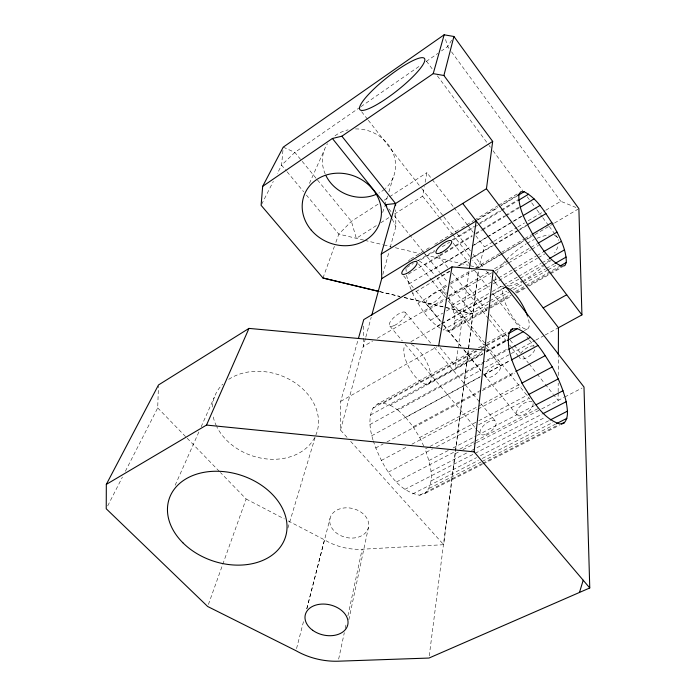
<?xml version="1.0" encoding="UTF-8"?>
<svg xmlns="http://www.w3.org/2000/svg" width="696" height="696" viewBox="0 0 696 696"><rect width="100%" height="100%" fill="white"/><g stroke="black" fill="none" stroke-linecap="round" stroke-linejoin="round"><path stroke-width="0.52" stroke-dasharray="3.48 2.61" d="M558.149 392.831L558.114 400.426L554.068 395.328M558.157 391.744L558.201 383.061M558.236 375.466L558.331 355.934M347.034 437.34L340.492 430.076L340.692 401.383L357.909 340.318M363.625 326.076L363.242 346.521L372.595 341.049M125.358 471.305L157.714 407.9L158.436 386.028M372.952 439.881C369.872 429.71 368.08 418.096 372.925 408.195L377.354 404.141L473.724 350.471M282.941 150.327L281.593 165.161L277.199 173.765M488.079 304.187L443.039 329.991L448.12 331.279L451.939 330.069L454.27 326.494C456.376 316.315 452.235 306.188 448.276 296.983M429.258 655.902L478.335 271.005L468.565 349.131M288.179 520.913L324.493 539.844A51.852 39.333 13.3 0 0 362.164 549.231L443.683 544.698L468.434 350.192M481.954 351.663L455.567 366.296L458.003 349.114M458.151 348.043L469.243 269.813M394.458 214.09L422.62 196.194L424.377 186.571M425.16 182.3L426.926 172.678L431.555 178.654M348.844 619.762L368.401 527.603A19.723 14.834 13.3 0 0 342.736 508.15A19.723 14.834 13.3 0 0 336.568 533.101A19.723 14.834 13.3 0 0 368.401 527.603M338.656 659.086L344.311 632.681M345.207 628.453L346.338 623.172M347.922 615.777L362.164 549.231M296.548 648.611L303.534 621.424M306.753 608.87L324.493 539.844M306.849 608.739L330.008 518.563M373.274 440.907C380.773 462.535 394.85 490.837 419.679 495.221L425.3 493.29C436.349 481.058 429.667 462.666 425.099 448.99L428.936 446.971M340.492 430.076L365.522 338.169M365.809 337.125L371.212 317.272M382.861 274.468L389.081 251.63M390.212 247.48L395.859 226.722L395.641 209.853M492.838 241.895L484.468 246.897L478.752 267.777L469.252 265.489M287.892 528.055L315.079 437.514M382.678 212.506L384.531 206.321M384.845 205.285L387.629 196.011M388.873 191.887L393.205 177.454M208.417 604.45L246.132 498.988L220.441 472.514M322.979 278.009L334.402 246.367M335.872 242.286L338.822 234.117L351.402 221.337L378.702 203.754M175.157 485.251L198.96 431.746M201.161 426.796L214.385 397.068M309.45 183.379L324.362 149.849M107.706 505.896L122.409 477.073M261.592 204.363L273.302 181.421M451.66 40.159L447.702 46.597L441.447 50.93M408.413 261.148L409.779 259.634M360.102 107.236L294.843 152.407L281.593 165.161L286.421 170.981M360.989 106.618L419.993 65.781M426.248 61.448L437.871 53.401M384.166 200.231L388.707 197.299M389.621 196.716L426.926 172.678M376.292 225.626L356.308 238.328L351.402 221.337L316.915 179.307M380.834 222.746L389.917 216.969M410.701 259.069L431.05 246.619M434.748 244.357L460.648 228.514M461.578 227.949L473.602 220.597M474.524 220.032L497.657 205.886M498.58 205.32L518.007 193.445M476.377 220.31L497.64 207.312M501.337 205.059L517.981 194.889M477.795 219.997L498.171 207.547M499.102 206.982L517.624 195.672M406.847 267.421L413.311 263.48M417.931 260.669L434.565 250.543M452.122 239.85L474.307 226.348M479.848 222.964L500.18 210.584M501.103 210.027L517.737 199.9M415.608 259.634L419.07 260.835L434.852 251.23M442.282 246.706L449.712 242.191M453.427 239.929L473.854 227.496M474.785 226.931L477.569 225.234M478.5 224.669L500.781 211.106M501.712 210.54L517.493 200.935M408.369 274.137L472.079 235.553M475.777 233.317L481.319 229.958M482.241 229.402L504.4 215.977M505.322 215.421L519.173 207.025M419.07 260.835L424.96 264.889L472.105 236.353M475.803 234.108L481.354 230.75M482.276 230.193L505.392 216.204M506.314 215.647L519.26 207.808M411.162 289.736L408.839 283.994L471.105 246.549M472.036 245.993L485.973 237.606M486.904 237.049L522.217 215.812M424.96 264.889L431.181 270.875L470.226 247.402M473.95 245.166L486.965 237.345M487.896 236.779L522.304 216.099M493.768 241.338L517.032 227.435M517.963 226.879L524.48 222.981M528.194 220.762L544.951 210.749M545.882 210.192L560.767 201.292L575.862 207.434M449.398 271.205L437.323 278.4L446.432 293.347M457.759 266.211L468.913 259.565M472.627 257.346L493.064 245.157M493.995 244.609L526.515 225.217M440.472 328.382C427.736 320.23 419.514 306.736 412.719 293.564L449.781 271.475M459.047 265.95L469.243 259.869M470.165 259.321L493.333 245.505M494.264 244.957L517.424 231.15M518.355 230.594L526.689 225.626M443.013 286.978L446.728 284.786M450.451 282.585L471.845 269.935M475.568 267.734L523.94 239.137M524.871 238.58L531.387 234.735M417.896 303.273L446.719 286.247M450.434 284.055L474.611 269.778M475.542 269.23L499.711 254.954M500.642 254.405L523.879 240.677M524.81 240.129L532.249 235.735M502.147 253.962L478.752 267.777L472.732 260.113M503.077 253.414L523.67 241.26M527.411 239.05L533.962 235.178M534.893 234.63L553.607 223.573M554.547 223.025L577.941 209.209M448.833 295.53L489.888 271.466M494.552 268.734L530.013 247.95M530.944 247.402L537.477 243.574M377.267 338.308L445.483 298.349M449.225 296.157L466.981 285.751L487.226 311.234M423.986 312.382L445.57 299.759M446.51 299.21L491.559 272.849M495.308 270.648L507.514 263.514M508.454 262.957L530.978 249.777M531.909 249.229L538.478 245.392M451.678 305.135L497.623 278.426M498.553 277.878L512.621 269.7M513.561 269.152L536.059 256.076M536.999 255.528L542.628 252.256M430.528 320.23L442.726 313.156M446.475 310.981L489.61 285.952M493.36 283.777L498.049 281.053M498.988 280.514L513.048 272.353M513.987 271.805L537.434 258.207M538.365 257.668L544.933 253.857M454.097 313.574L488.714 293.599M492.455 291.441L502.747 285.499M503.678 284.96L517.711 276.86M518.642 276.321L541.096 263.358M542.036 262.818L548.578 259.043M437.045 326.233L440.777 324.075M441.716 323.536L489.401 296.07M490.341 295.53L504.365 287.457M505.296 286.917L519.32 278.835M520.26 278.296L542.697 265.376M543.628 264.837L551.11 260.53M410.91 341.727L441.003 324.397M441.943 323.858L488.966 296.783M492.725 294.617L504.948 287.579A23.603 7.325 60.3 0 0 506.697 306.405A23.603 7.325 60.3 0 0 523.897 328.46A23.603 7.325 60.3 0 0 527.785 316.863M454.993 320.865L488.914 301.394M489.853 300.855L506.818 291.119M510.586 288.953L521.896 282.463M522.835 281.923L545.447 268.952M546.395 268.404L553.929 264.08M491.828 302.038L508.715 292.363M513.413 289.675L522.792 284.299M523.731 283.759L547.187 270.326M548.126 269.787L555.634 265.481M454.27 326.494L488.166 307.119M489.105 306.579L509.82 294.739M515.475 291.502L558.792 266.742M448.12 331.279L487.6 308.728M488.54 308.189L511.108 295.304M515.806 292.616L525.21 287.248M526.15 286.709L548.709 273.824M549.649 273.284L560.933 266.846M451.939 330.069L486.756 310.19M490.523 308.041L511.229 296.226M516.876 293.007L525.341 288.17M529.108 286.021L549.814 274.207M550.753 273.667L562.046 267.22M340.692 401.383L436.775 346.921M478.448 347.835L486.008 343.624M486.956 343.102L507.741 331.522M372.925 408.195L476.125 350.784M480.866 348.157L485.599 345.52M486.548 344.99L509.263 332.349M377.354 404.141L383.305 403.158L477.404 350.845M481.206 348.731L506.871 334.463M370.368 415.129L482.38 353.09M486.182 350.984L508.019 338.891M428.005 383.931L482.789 353.603M486.574 351.506L506.41 340.527M524.358 330.591L527.194 329.025M383.305 403.158L390.334 405.211L482.589 354.168M486.391 352.063L506.366 341.005M369.915 424.534L507.906 348.661M390.334 405.211L397.973 410.101L507.793 349.766M464.771 378.981L480.858 370.176M484.642 368.106L534.806 340.666M535.746 340.153L544.263 335.489M545.212 334.976L558.462 327.729M371.664 435.783L480.336 376.614M484.146 374.535L510.847 360.006M397.973 410.101L405.725 417.452L479.927 377.058M483.737 374.987L510.368 360.485M405.725 417.452L413.12 426.787L514.918 371.96M375.527 448.076L383.157 443.97M386.967 441.916L478.509 392.657M482.319 390.604L514.744 373.152M413.12 426.787L419.714 437.514L519.851 384.192M381.243 460.5L408.082 446.24M411.91 444.205L477.082 409.57M478.039 409.057L521.173 386.141M429.893 446.467L477.804 421.254M478.761 420.749L527.629 395.024M388.394 472.097L432.599 448.903M436.444 446.884L474.881 426.718M478.726 424.699L528.69 398.486M428.954 460.517L448.25 450.469M453.07 447.963L476.221 435.913M477.186 435.409L535.059 405.281M396.424 481.989L455.045 451.591M459.856 449.094L474.272 441.621M475.229 441.125L537.703 408.726M455.271 453.662L459.108 451.669M462.953 449.677L475.455 443.213M476.412 442.717L540.809 409.379M541.775 408.883L563.864 397.442M564.821 396.946L582.082 388.02M431.015 471.375L467.703 452.47M471.566 450.477L542.053 414.146M404.724 489.436L474.22 453.757M475.185 453.261L544.672 417.574M431.102 480.884L476.577 457.629M480.449 455.645L549.144 420.523M412.667 493.942L478.422 460.413M482.293 458.447L552.894 422.455M429.18 488.375L481.197 461.918M482.154 461.431L555.365 424.203M419.679 495.221L481.571 463.806M482.537 463.318L557.966 425.021M425.3 493.29L482.267 464.397M483.233 463.901L559.514 425.212M379.912 291.641L399.939 296.444M404.159 297.453L473.045 313.948L450.634 285.995M363.695 240.103L338.822 234.117L306.414 195.071M364.748 240.355L382.696 244.67M383.748 244.931L391.143 246.706M395.363 247.724L420.697 253.814M424.917 254.832L468.19 265.237M379.973 291.72L400.026 296.548M404.245 297.566L445.405 307.467M446.458 307.719L472.688 313.861M283.237 147.143L294.843 152.407L316.228 178.463M246.132 498.988L284.36 518.92M157.714 407.9L186.432 437.48M187.189 438.262L219.684 471.74M350.662 441.368L443.683 544.698M389.847 326.059L402.358 340.936M405.142 344.25L476.708 429.406M477.404 430.232L480.884 434.365M405.081 312.226L431.442 344.007M434.217 347.356L495.256 420.958M287.109 171.808L303.656 191.748M440.011 347.487L455.567 366.296M403.663 275.912L413.241 287.631M415.982 290.971L441.281 321.926M444.022 325.276L461.117 346.19M463.858 349.54L480.953 370.455M483.694 373.804L486.426 377.145M426.204 303.952L442.682 324.101M443.369 324.945L460.535 345.929M463.971 350.131L481.127 371.125M483.877 374.483L516.832 414.781M431.181 270.875L435.957 276.73M442.63 290.798A10.518 3.758 -39.1 0 1 432.329 303.282A10.518 3.758 -39.1 0 1 428.353 298.123A10.518 3.758 -39.1 0 1 442.63 290.798L447.397 296.714M448.085 297.557L529.856 398.956M418.461 263.923L431.372 279.914M432.051 280.749L445.64 297.575M448.355 300.942L483.685 344.694M486.4 348.052L500.668 365.722A9.196 3.993 -38.9 0 1 490.889 377.023A9.196 3.993 -38.9 0 1 488.174 370.402A9.196 3.993 -38.9 0 1 500.668 365.722M388.829 208.887L391.543 212.271M394.258 215.664L422.785 251.247M423.464 252.1L439.768 272.432M440.446 273.284L447.911 282.602M438.054 255.293L448.18 268.004M452.226 273.093L488.688 318.846M489.358 319.699L506.236 340.875M509.611 345.112L511.638 347.661M512.308 348.505L519.738 357.822M489.932 314.635L507.48 336.716M510.185 340.118L513.561 344.363M514.231 345.216L520.312 352.855M523.009 356.256L528.412 363.051M529.082 363.895L536.512 373.239M537.19 374.091L544.611 383.435M545.29 384.288L553.39 394.475M453.009 242.965L470.47 265.159M474.498 270.283L489.949 289.919M492.637 293.329L520.173 328.329M526.889 336.864L528.899 339.43M529.578 340.283L534.276 346.26M361.615 111.699L367.627 119.381M368.297 120.234L421.045 187.676M421.715 188.529L443.082 215.856M443.752 216.708L456.437 232.925M457.098 233.778L470.452 250.856M473.123 254.266L483.807 267.925M486.478 271.344L490.489 276.469M493.16 279.879L495.83 283.298M422.62 196.194L438.654 216.647M439.324 217.5L452.017 233.691M452.687 234.543L470.061 256.702M432.216 179.507L453.383 206.808M454.044 207.66L467.268 224.721M467.93 225.574L473.219 232.394M475.864 235.814L484.468 246.897M426.404 61.074L432.868 69.774M437.392 75.864L488.47 144.629M489.123 145.499L490.41 147.239M493.003 150.719L522.74 190.756M527.263 196.846L531.144 202.066M531.796 202.945L536.32 209.035M536.964 209.905L542.14 216.865M542.784 217.735L548.605 225.574M549.248 226.444L555.069 234.274M555.712 235.144L557.653 237.754M448.981 48.346L447.702 46.597L445.031 37.749M451.539 51.843L560.767 201.292M392.231 219.04L395.859 226.722M419.714 437.514L424.203 447.076M411.553 290.693L412.719 293.564M406.525 275.259L408.839 283.994M405.925 267.986L406.264 272.136M411.336 344.476A22.637 9.057 60.6 0 1 430.894 374.97A22.637 9.057 60.6 0 1 415.381 376.806A22.637 9.057 60.6 0 1 405.176 345.207M554.355 235.544A38.428 14.52 -37.1 0 1 558.775 240.494M557.853 246.802A38.428 14.52 -37.1 0 1 554.642 253.04M549.431 259.878A38.428 14.52 -37.1 0 1 545.803 263.758M545.02 264.532A38.428 14.52 -37.1 0 1 524.184 280.001M523.235 280.514A38.428 14.52 -37.1 0 1 507.932 286.334M503.452 286.796A38.428 14.52 -37.1 0 1 495.83 275.807M496.526 273.946A38.428 14.52 -37.1 0 1 505.026 261.348M506.366 259.895A38.428 14.52 -37.1 0 1 526.176 243.896M527.072 243.356A38.428 14.52 -37.1 0 1 534.241 239.52M537.06 238.276A38.428 14.52 -37.1 0 1 549.231 235.048M355.499 128.943A37.088 33.652 23 0 1 391.944 150.449A37.088 33.652 23 0 1 385.332 188.529M384.584 189.181A37.088 33.652 23 0 1 378.85 193.079M325.232 174.087A37.088 33.652 23 0 1 327.494 143.724M335.011 135.798A37.088 33.652 23 0 1 348.104 129.847M228.723 379.355A54.201 42.63 19 0 1 307.771 394.214A54.201 42.63 19 0 1 292.372 456.089A54.201 42.63 19 0 1 216.874 426.944M216.421 426.022A54.201 42.63 19 0 1 212.933 415.329M212.384 407.038A54.201 42.63 19 0 1 222.79 384.14M534.806 349.74A9.344 4.098 -37.9 0 1 526.019 358.092A9.344 4.098 -37.9 0 1 519.573 356.648M520.791 353.551A9.344 4.098 -37.9 0 1 534.232 346.312M533.075 403.515A10.04 4.75 -38.7 0 1 521.922 415.477A10.04 4.75 -38.7 0 1 518.764 407.83A10.04 4.75 -38.7 0 1 532.579 402.332M394.475 325.432A10.353 3.645 -39.9 0 0 405.681 312.965A10.353 3.645 -39.9 0 0 392.327 319.072A10.353 3.645 -39.9 0 0 394.475 325.432M485.782 434.365A9.883 4.611 -39.9 0 0 496.013 421.889A9.883 4.611 -39.9 0 0 482.493 426.796A9.883 4.611 -39.9 0 0 485.782 434.365"/><path stroke-width="1.04" d="M484.781 350.097L248.977 328.399L158.471 384.984L106.323 484.39L106.236 508.776L207.686 606.503L296.009 650.708A58.229 41.177 13.3 0 0 338.204 661.2L428.988 658.051L589.764 587.963L583.996 387.028L493.151 270.422L451.991 266.89L363.747 319.621L358.492 338.247M558.331 354.856L558.462 327.729L462.718 203.458M558.462 327.729L581.926 314.888L578.881 208.661L453.914 36.488L444.144 34.8L283.237 147.143L262.662 186.363L261.104 205.32L322.979 278.009L378.92 291.467M561.446 424.229L564.343 422.759C569.197 416.791 567.197 408.639 566.187 401.705C563.229 389.508 558.209 377.954 552.276 366.923C543.245 352.376 533.788 335.672 517.319 328.651L512.465 328.895L510.568 329.947M589.764 587.963L474.098 451.861L493.151 270.422M581.926 314.888L486.46 188.703L492.681 141.401L443.9 75.499L433.225 73.645L341.884 136.198L332.392 138.478L262.662 186.363M469.391 268.752L476.186 220.936L381.73 278.626L371.777 315.184M438.663 345.851L451.991 266.89M443.9 75.499L453.914 36.488M433.225 73.645L444.144 34.8M381.73 278.626L381.243 254.101L395.563 203.528L492.681 141.401M579.472 592.444L583.205 580.238M106.323 484.39L206.521 425.073L248.977 328.399M566.327 262.435L564.865 265.611L561.872 266.307C548.5 260.574 541.036 246.68 533.179 235.187C526.559 222.546 518.007 209.131 518.903 194.323L520.782 191.748L524.114 191.713C536.747 198.177 544.255 211.192 551.85 222.633C558.505 234.978 566.3 247.994 566.327 262.435L559.732 266.203M512.465 328.895L509.263 332.349C505.261 350.862 515.371 368.923 523.087 385.123C532.544 399.922 542.114 418.305 559.897 424.038L564.343 422.759M381.243 254.101L486.46 188.703M518.555 195.106L524.114 191.713M518.424 200.37L528.638 194.149M520.182 207.251L534.049 198.856M523.235 215.542L539.966 205.477M527.446 224.66L546.029 213.576M532.31 234.187L551.85 222.633M538.408 243.026L557.07 232.09M543.559 251.708L561.376 241.355M549.518 258.503L564.482 249.864M554.869 263.54L566.179 257.05M543.185 307.902L566.701 294.765M508.767 333.401L517.319 328.651M507.314 340.483L523.479 331.54M508.741 349.244L530.517 337.282M511.325 359.971L537.965 345.468M515.867 371.447L545.368 355.56M521.756 383.174L552.276 366.923M528.586 394.519L558.296 378.885M536.024 404.785L563.029 390.726M543.019 413.65L566.187 401.705M550.118 420.027L567.527 411.118M556.322 423.716L566.918 418.322M395.589 205.633L395.563 203.528L385.427 204.65L391.778 218.083M206.521 425.073L474.098 451.861M322.979 278.009L378.859 291.389M332.392 138.478L386.785 206.347M341.884 136.198L395.563 203.528M505.644 287.526A23.603 7.325 60.3 0 1 527.516 316.045M376.118 194.393A37.088 33.652 23 0 1 326.102 175.931M312.669 630.28A21.828 15.434 13.3 0 0 347.722 625.052A21.828 15.434 13.3 0 0 319.142 604.346A21.828 15.434 13.3 0 0 312.669 630.28M380.338 102.521A41.203 8.248 -38.4 0 0 424.464 58.464A41.203 8.248 -38.4 0 0 371.699 91.141A41.203 8.248 -38.4 0 0 380.338 102.521M311.277 230.167A40.229 35.618 21.7 0 0 378.955 224.878A40.229 35.618 21.7 0 0 335.194 173.295A40.229 35.618 21.7 0 0 311.277 230.167M182.865 542.758A61.196 45.092 18.4 0 0 284.133 540.54A61.196 45.092 18.4 0 0 214.733 471.262A61.196 45.092 18.4 0 0 182.865 542.758M406.507 273.554A9.605 3.132 -39.1 0 0 417.104 262.244A9.605 3.132 -39.1 0 0 404.785 268.021A9.605 3.132 -39.1 0 0 406.507 273.554M440.986 252.639A9.761 3.219 -38.4 0 0 451.669 241.251A9.761 3.219 -38.4 0 0 438.915 247.193A9.761 3.219 -38.4 0 0 440.986 252.639"/></g></svg>
